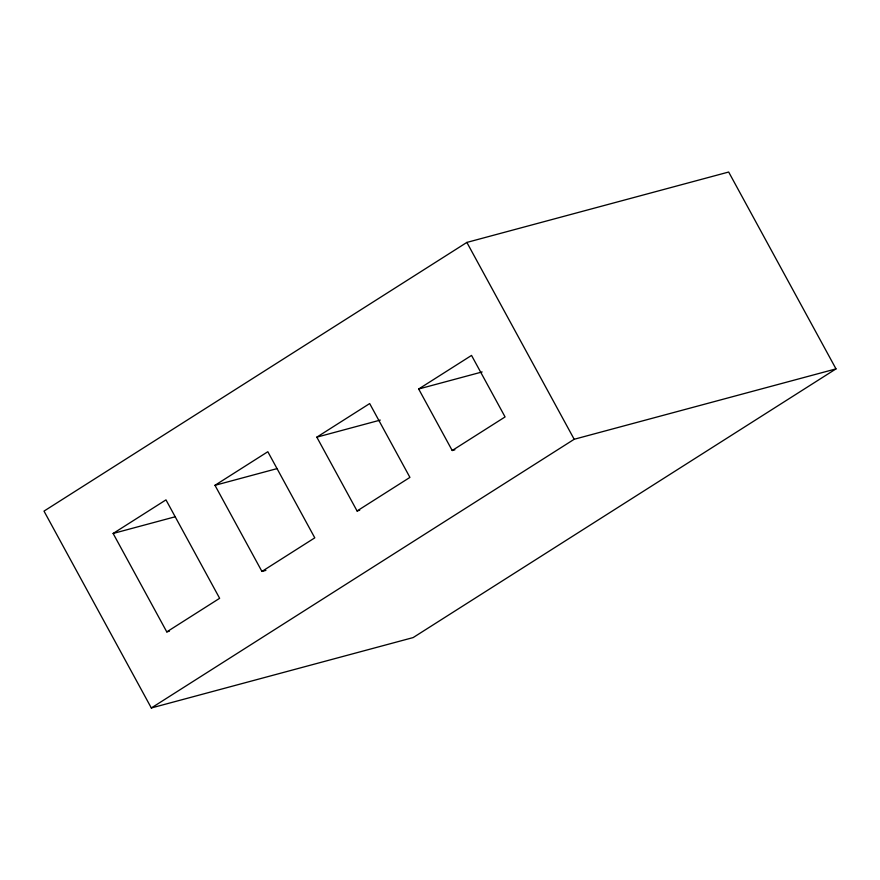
<?xml version="1.0" encoding="UTF-8"?>
<svg xmlns="http://www.w3.org/2000/svg" width="880" height="880" viewBox="0 0 880 880"><rect width="100%" height="100%" fill="white"/><g stroke="black" fill="none" stroke-linecap="round" stroke-linejoin="round"><path stroke-width="1.32" d="M466.862 242.418L44 511.115L151.327 707.971L413.138 637.582L836 368.885L728.673 172.029L466.862 242.418L574.189 439.274L836 368.885M113.124 533.467L165.979 499.873L219.637 598.301L166.782 631.895L113.124 533.467L175.263 516.758M214.973 485.309L267.828 451.726L314.787 537.845L261.932 571.439L214.973 485.309L277.112 468.6M316.822 437.162L369.677 403.568L409.926 477.389L357.071 510.972L316.822 437.162L380.292 420.09M418.671 389.004L471.537 355.421L505.076 416.933L452.21 450.516L418.671 389.004L482.141 371.943M151.327 707.971L574.189 439.274M452.21 450.516L454.861 449.812M357.071 510.972L359.711 510.268M261.932 571.439L265.892 570.372M166.782 631.895L169.433 631.18"/></g></svg>
